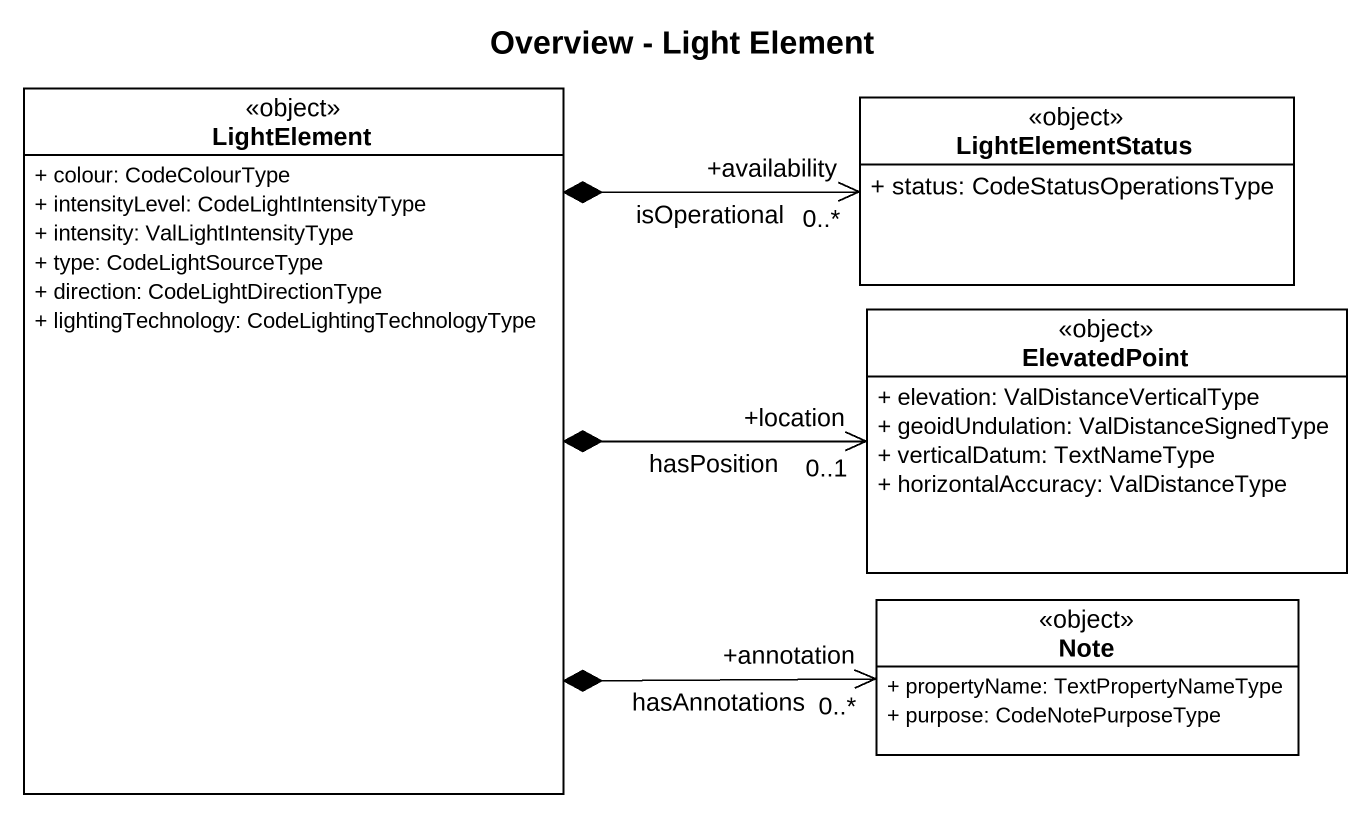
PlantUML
@startuml
title Overview - Light Element
hide circle
hide empty members
skinparam classAttributeIconSize 0
class LightElement <<object>> #FFFFFF {
  + colour: CodeColourType
  + intensityLevel: CodeLightIntensityType
  + intensity: ValLightIntensityType
  + type: CodeLightSourceType
  + direction: CodeLightDirectionType
  + lightingTechnology: CodeLightingTechnologyType
}
class LightElementStatus <<object>> #FFFFFF {
  + status: CodeStatusOperationsType
}
class ElevatedPoint <<object>> #FFFFFF {
  + elevation: ValDistanceVerticalType
  + geoidUndulation: ValDistanceSignedType
  + verticalDatum: TextNameType
  + horizontalAccuracy: ValDistanceType
}
class "Note" as Note_ <<object>> #FFFFFF {
  + propertyName: TextPropertyNameType
  + purpose: CodeNotePurposeType
}
LightElement *-right-> "+availability\n0..*" LightElementStatus : isOperational
LightElement *-right-> "+location\n0..1" ElevatedPoint : hasPosition
LightElement *-right-> "+annotation\n0..*" Note_ : hasAnnotations
@enduml
